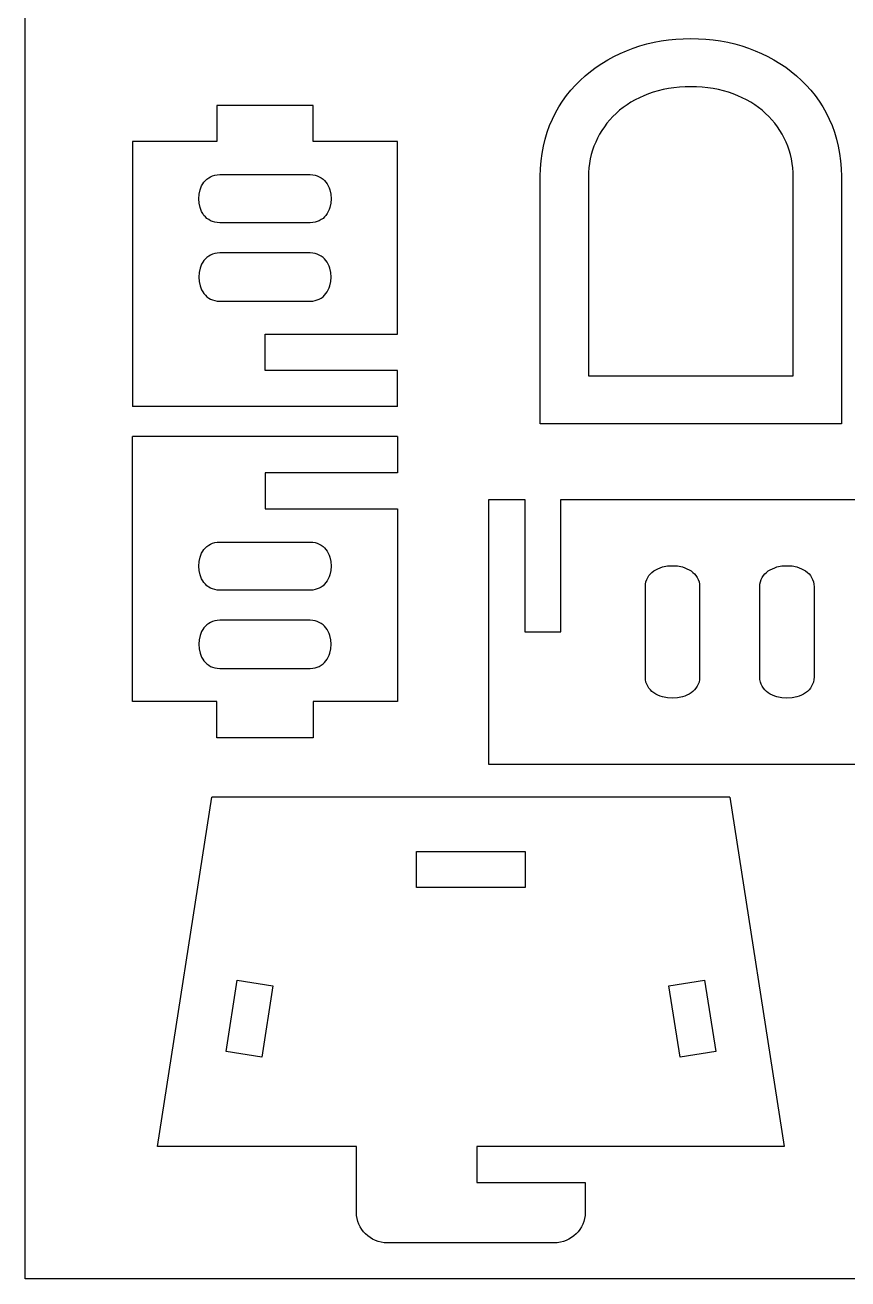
# Model space of a CAD drawing. Extents: x -7719 to 7719, y -4868 to 4868.
# Drawn here: x 2671 to 3492, y -4868 to -3617 of the extents above; entities that cross this region are included whole.
import ezdxf

# ---------------------------------------------------------------- set-up
doc = ezdxf.new("R2010")
doc.units = 0
doc.header["$MEASUREMENT"] = 0
doc.layers.get('0').update_dxf_attribs({"linetype": 'CONTINUOUS'})

msp = doc.modelspace()

# ---------------------------------------------------------------- linework, layer by layer
for p, q in [((2670.9, -4868), (2670.9, -1742.9)), ((3271, -3642.3), (3277.7, -3639.8)), ((3277.7, -3639.8), (3284.4, -3637.5)), ((3284.4, -3637.5), (3291.3, -3635.6)), ((3291.3, -3635.6), (3298.4, -3633.9)), ((3298.4, -3633.9), (3305.5, -3632.6)), ((3305.5, -3632.6), (3312.8, -3631.5)), ((3312.8, -3631.5), (3320.2, -3630.7)), ((3320.2, -3630.7), (3327.6, -3630.3)), ((3327.6, -3630.3), (3335.2, -3630.1)), ((3335.2, -3630.1), (3342.7, -3630.3)), ((3342.7, -3630.3), (3350.1, -3630.7)), ((3350.1, -3630.7), (3357.5, -3631.5)), ((3357.5, -3631.5), (3364.8, -3632.6)), ((3364.8, -3632.6), (3371.9, -3633.9)), ((3371.9, -3633.9), (3379, -3635.6)), ((3379, -3635.6), (3385.9, -3637.5)), ((3385.9, -3637.5), (3392.7, -3639.8)), ((3392.7, -3639.8), (3399.3, -3642.3)), ((3246.3, -3655), (3252.2, -3651.4)), ((3252.2, -3651.4), (3258.3, -3648.1)), ((3258.3, -3648.1), (3264.6, -3645)), ((3264.6, -3645), (3271, -3642.3)), ((3399.3, -3642.3), (3405.7, -3645)), ((3405.7, -3645), (3412, -3648.1)), ((3412, -3648.1), (3418.1, -3651.4)), ((3418.1, -3651.4), (3424.1, -3655)), ((3229.8, -3667.3), (3235.1, -3662.9)), ((3235.1, -3662.9), (3240.6, -3658.8)), ((3240.6, -3658.8), (3246.3, -3655)), ((3424.1, -3655), (3429.8, -3658.8)), ((3429.8, -3658.8), (3435.3, -3662.9)), ((3435.3, -3662.9), (3440.5, -3667.3)), ((3215.5, -3681.8), (3220, -3676.7)), ((3220, -3676.7), (3224.8, -3671.9)), ((3224.8, -3671.9), (3229.8, -3667.3)), ((3323.7, -3678.7), (3318.2, -3679.2)), ((3329.4, -3678.3), (3323.7, -3678.7)), ((3335.2, -3678.2), (3329.4, -3678.3)), ((3340.9, -3678.3), (3335.2, -3678.2)), ((3346.6, -3678.7), (3340.9, -3678.3)), ((3352.1, -3679.2), (3346.6, -3678.7)), ((3440.5, -3667.3), (3445.6, -3671.9)), ((3445.6, -3671.9), (3450.3, -3676.7)), ((3450.3, -3676.7), (3454.9, -3681.8)), ((3207.2, -3692.7), (3211.2, -3687.1)), ((3211.2, -3687.1), (3215.5, -3681.8)), ((3283.8, -3689.2), (3279.5, -3691.4)), ((3288.2, -3687.2), (3283.8, -3689.2)), ((3292.9, -3685.3), (3288.2, -3687.2)), ((3297.6, -3683.7), (3292.9, -3685.3)), ((3302.5, -3682.3), (3297.6, -3683.7)), ((3307.6, -3681.1), (3302.5, -3682.3)), ((3312.8, -3680), (3307.6, -3681.1)), ((3318.2, -3679.2), (3312.8, -3680)), ((3357.5, -3680), (3352.1, -3679.2)), ((3362.7, -3681.1), (3357.5, -3680)), ((3367.8, -3682.3), (3362.7, -3681.1)), ((3372.7, -3683.7), (3367.8, -3682.3)), ((3377.5, -3685.3), (3372.7, -3683.7)), ((3382.1, -3687.2), (3377.5, -3685.3)), ((3386.5, -3689.2), (3382.1, -3687.2)), ((3390.8, -3691.4), (3386.5, -3689.2)), ((3454.9, -3681.8), (3459.1, -3687.1)), ((3459.1, -3687.1), (3463.1, -3692.7)), ((2958.3, -3696.9), (2862.2, -3696.9)), ((2862.2, -3696.9), (2862.2, -3733)), ((2958.3, -3733), (2958.3, -3696.9)), ((3200.1, -3704.4), (3203.5, -3698.4)), ((3203.5, -3698.4), (3207.2, -3692.7)), ((3264.1, -3701.8), (3260.7, -3704.8)), ((3267.7, -3698.9), (3264.1, -3701.8)), ((3271.5, -3696.2), (3267.7, -3698.9)), ((3275.4, -3693.7), (3271.5, -3696.2)), ((3279.5, -3691.4), (3275.4, -3693.7)), ((3394.9, -3693.7), (3390.8, -3691.4)), ((3398.9, -3696.2), (3394.9, -3693.7)), ((3402.6, -3698.9), (3398.9, -3696.2)), ((3406.2, -3701.8), (3402.6, -3698.9)), ((3409.6, -3704.8), (3406.2, -3701.8)), ((3463.1, -3692.7), (3466.8, -3698.4)), ((3466.8, -3698.4), (3470.2, -3704.4)), ((3194.3, -3717.1), (3197.1, -3710.7)), ((3197.1, -3710.7), (3200.1, -3704.4)), ((3251.5, -3714.6), (3248.9, -3718.2)), ((3254.4, -3711.2), (3251.5, -3714.6)), ((3257.4, -3707.9), (3254.4, -3711.2)), ((3260.7, -3704.8), (3257.4, -3707.9)), ((3412.9, -3707.9), (3409.6, -3704.8)), ((3415.9, -3711.2), (3412.9, -3707.9)), ((3418.8, -3714.6), (3415.9, -3711.2)), ((3421.5, -3718.2), (3418.8, -3714.6)), ((3470.2, -3704.4), (3473.3, -3710.7)), ((3473.3, -3710.7), (3476, -3717.1)), ((3189.8, -3730.6), (3191.9, -3723.7)), ((3191.9, -3723.7), (3194.3, -3717.1)), ((3244.1, -3725.6), (3242, -3729.5)), ((3246.4, -3721.8), (3244.1, -3725.6)), ((3248.9, -3718.2), (3246.4, -3721.8)), ((3423.9, -3721.8), (3421.5, -3718.2)), ((3426.2, -3725.6), (3423.9, -3721.8)), ((3428.3, -3729.5), (3426.2, -3725.6)), ((3476, -3717.1), (3478.4, -3723.7)), ((3478.4, -3723.7), (3480.5, -3730.6)), ((2862.2, -3733), (2778.1, -3733)), ((2778.1, -3733), (2778.1, -3997.4)), ((3042.5, -3733), (2958.3, -3733)), ((3042.5, -3925.3), (3042.5, -3733)), ((3186.7, -3744.8), (3188.1, -3737.6)), ((3188.1, -3737.6), (3189.8, -3730.6)), ((3238.5, -3737.5), (3237.1, -3741.7)), ((3240.2, -3733.5), (3238.5, -3737.5)), ((3242, -3729.5), (3240.2, -3733.5)), ((3430.1, -3733.5), (3428.3, -3729.5)), ((3431.8, -3737.5), (3430.1, -3733.5)), ((3433.2, -3741.7), (3431.8, -3737.5)), ((3480.5, -3730.6), (3482.2, -3737.6)), ((3482.2, -3737.6), (3483.6, -3744.8)), ((3185.1, -3759.9), (3185.7, -3752.3)), ((3185.7, -3752.3), (3186.7, -3744.8)), ((3234.8, -3750.3), (3234, -3754.7)), ((3235.8, -3746), (3234.8, -3750.3)), ((3237.1, -3741.7), (3235.8, -3746)), ((3434.5, -3746), (3433.2, -3741.7)), ((3435.5, -3750.3), (3434.5, -3746)), ((3436.3, -3754.7), (3435.5, -3750.3)), ((3483.6, -3744.8), (3484.6, -3752.3)), ((3484.6, -3752.3), (3485.2, -3759.9)), ((2860.3, -3766.5), (2862.6, -3766.1)), ((2862.6, -3766.1), (2865.2, -3766)), ((2865.2, -3766), (2955.3, -3766)), ((2955.3, -3766), (2957.9, -3766.1)), ((2957.9, -3766.1), (2960.3, -3766.5)), ((3184.9, -3767.7), (3185.1, -3759.9)), ((3233.1, -3763.7), (3233, -3768.3)), ((3233.5, -3759.2), (3233.1, -3763.7)), ((3234, -3754.7), (3233.5, -3759.2)), ((3436.9, -3759.2), (3436.3, -3754.7)), ((3437.2, -3763.7), (3436.9, -3759.2)), ((3437.3, -3768.3), (3437.2, -3763.7)), ((3485.2, -3759.9), (3485.4, -3767.7)), ((2846.2, -3779.1), (2847.1, -3777.2)), ((2847.1, -3777.2), (2848.2, -3775.3)), ((2848.2, -3775.3), (2849.4, -3773.5)), ((2849.4, -3773.5), (2850.8, -3771.9)), ((2850.8, -3771.9), (2852.4, -3770.4)), ((2852.4, -3770.4), (2854.1, -3769.2)), ((2854.1, -3769.2), (2856, -3768.1)), ((2856, -3768.1), (2858, -3767.2)), ((2858, -3767.2), (2860.3, -3766.5)), ((2960.3, -3766.5), (2962.5, -3767.2)), ((2962.5, -3767.2), (2964.5, -3768.1)), ((2964.5, -3768.1), (2966.4, -3769.2)), ((2966.4, -3769.2), (2968.2, -3770.4)), ((2968.2, -3770.4), (2969.7, -3771.9)), ((2969.7, -3771.9), (2971.1, -3773.5)), ((2971.1, -3773.5), (2972.4, -3775.3)), ((2972.4, -3775.3), (2973.4, -3777.2)), ((2973.4, -3777.2), (2974.3, -3779.1)), ((3184.9, -4014.7), (3184.9, -3767.7)), ((3233, -3768.3), (3233, -3966.7)), ((3437.3, -3966.7), (3437.3, -3768.3)), ((3485.4, -3767.7), (3485.4, -4014.7)), ((2844.2, -3790), (2844.5, -3785.6)), ((2844.5, -3794.5), (2844.2, -3790)), ((2844.5, -3785.6), (2845.5, -3781.2)), ((2845.5, -3781.2), (2846.2, -3779.1)), ((2974.3, -3779.1), (2975.1, -3781.2)), ((2975.1, -3781.2), (2976, -3785.6)), ((2976, -3785.6), (2976.4, -3790)), ((2976.4, -3790), (2976, -3794.5)), ((2845.5, -3798.9), (2844.5, -3794.5)), ((2846.2, -3800.9), (2845.5, -3798.9)), ((2847.1, -3802.9), (2846.2, -3800.9)), ((2848.2, -3804.8), (2847.1, -3802.9)), ((2973.4, -3802.9), (2972.4, -3804.8)), ((2974.3, -3800.9), (2973.4, -3802.9)), ((2975.1, -3798.9), (2974.3, -3800.9)), ((2976, -3794.5), (2975.1, -3798.9)), ((2849.4, -3806.6), (2848.2, -3804.8)), ((2850.8, -3808.2), (2849.4, -3806.6)), ((2852.4, -3809.6), (2850.8, -3808.2)), ((2854.1, -3810.9), (2852.4, -3809.6)), ((2856, -3812), (2854.1, -3810.9)), ((2858, -3812.9), (2856, -3812)), ((2860.3, -3813.5), (2858, -3812.9)), ((2862.6, -3813.9), (2860.3, -3813.5)), ((2865.2, -3814.1), (2862.6, -3813.9)), ((2955.3, -3814.1), (2865.2, -3814.1)), ((2957.9, -3813.9), (2955.3, -3814.1)), ((2960.3, -3813.5), (2957.9, -3813.9)), ((2962.5, -3812.9), (2960.3, -3813.5)), ((2964.5, -3812), (2962.5, -3812.9)), ((2966.4, -3810.9), (2964.5, -3812)), ((2968.2, -3809.6), (2966.4, -3810.9)), ((2969.7, -3808.2), (2968.2, -3809.6)), ((2971.1, -3806.6), (2969.7, -3808.2)), ((2972.4, -3804.8), (2971.1, -3806.6)), ((2848.2, -3853.4), (2847.1, -3855.3)), ((2849.4, -3851.6), (2848.2, -3853.4)), ((2850.8, -3850), (2849.4, -3851.6)), ((2852.4, -3848.6), (2850.8, -3850)), ((2854.1, -3847.3), (2852.4, -3848.6)), ((2856, -3846.2), (2854.1, -3847.3)), ((2858, -3845.3), (2856, -3846.2)), ((2860.3, -3844.7), (2858, -3845.3)), ((2862.6, -3844.3), (2860.3, -3844.7)), ((2865.2, -3844.1), (2862.6, -3844.3)), ((2955.3, -3844.1), (2865.2, -3844.1)), ((2957.9, -3844.3), (2955.3, -3844.1)), ((2960.3, -3844.7), (2957.9, -3844.3)), ((2962.5, -3845.3), (2960.3, -3844.7)), ((2964.5, -3846.2), (2962.5, -3845.3)), ((2966.4, -3847.3), (2964.5, -3846.2)), ((2968.2, -3848.6), (2966.4, -3847.3)), ((2969.7, -3850), (2968.2, -3848.6)), ((2971.1, -3851.6), (2969.7, -3850)), ((2972.4, -3853.4), (2971.1, -3851.6)), ((2973.4, -3855.3), (2972.4, -3853.4)), ((2844.5, -3863.7), (2844.2, -3868.2)), ((2845.5, -3859.3), (2844.5, -3863.7)), ((2846.2, -3857.3), (2845.5, -3859.3)), ((2847.1, -3855.3), (2846.2, -3857.3)), ((2974.3, -3857.3), (2973.4, -3855.3)), ((2975.1, -3859.3), (2974.3, -3857.3)), ((2976, -3863.7), (2975.1, -3859.3)), ((2976.4, -3868.2), (2976, -3863.7)), ((2844.2, -3868.2), (2844.5, -3872.7)), ((2844.5, -3872.7), (2845.5, -3877)), ((2845.5, -3877), (2846.2, -3879.1)), ((2974.3, -3879.1), (2975.1, -3877)), ((2975.1, -3877), (2976, -3872.7)), ((2976, -3872.7), (2976.4, -3868.2)), ((2846.2, -3879.1), (2847.1, -3881.1)), ((2847.1, -3881.1), (2848.2, -3882.9)), ((2848.2, -3882.9), (2849.4, -3884.7)), ((2849.4, -3884.7), (2850.8, -3886.3)), ((2850.8, -3886.3), (2852.4, -3887.8)), ((2852.4, -3887.8), (2854.1, -3889.1)), ((2854.1, -3889.1), (2856, -3890.1)), ((2856, -3890.1), (2858, -3891)), ((2858, -3891), (2860.3, -3891.7)), ((2960.3, -3891.7), (2962.5, -3891)), ((2962.5, -3891), (2964.5, -3890.1)), ((2964.5, -3890.1), (2966.4, -3889.1)), ((2966.4, -3889.1), (2968.2, -3887.8)), ((2968.2, -3887.8), (2969.7, -3886.3)), ((2969.7, -3886.3), (2971.1, -3884.7)), ((2971.1, -3884.7), (2972.4, -3882.9)), ((2972.4, -3882.9), (2973.4, -3881.1)), ((2973.4, -3881.1), (2974.3, -3879.1)), ((2860.3, -3891.7), (2862.6, -3892.1)), ((2862.6, -3892.1), (2865.2, -3892.2)), ((2865.2, -3892.2), (2955.3, -3892.2)), ((2955.3, -3892.2), (2957.9, -3892.1)), ((2957.9, -3892.1), (2960.3, -3891.7)), ((2910.3, -3961.3), (2910.3, -3925.3)), ((2910.3, -3925.3), (3042.5, -3925.3)), ((3042.5, -3961.3), (2910.3, -3961.3)), ((3042.5, -3997.4), (3042.5, -3961.3)), ((3233, -3966.7), (3437.3, -3966.7)), ((3042.5, -3997.4), (2778.1, -3997.4)), ((3485.4, -4014.7), (3184.9, -4014.7)), ((3042.5, -4027.4), (2778.1, -4027.4)), ((2778.1, -4291.8), (2778.1, -4027.4)), ((3042.5, -4027.4), (3042.5, -4063.4)), ((2910.3, -4063.4), (2910.3, -4099.5)), ((3042.5, -4063.4), (2910.3, -4063.4)), ((3133.5, -4090.1), (3169.6, -4090.1)), ((3133.5, -4354.5), (3133.5, -4090.1)), ((3169.6, -4090.1), (3169.6, -4222.3)), ((3205.6, -4222.3), (3205.6, -4090.1)), ((3205.6, -4090.1), (3998.9, -4090.1)), ((2910.3, -4099.5), (3042.5, -4099.5)), ((3042.5, -4099.5), (3042.5, -4291.8)), ((2848.2, -4141.8), (2849.4, -4140.1)), ((2849.4, -4140.1), (2850.8, -4138.5)), ((2850.8, -4138.5), (2852.4, -4137)), ((2852.4, -4137), (2854.1, -4135.7)), ((2854.1, -4135.7), (2856, -4134.6)), ((2856, -4134.6), (2858, -4133.7)), ((2858, -4133.7), (2860.3, -4133.1)), ((2860.3, -4133.1), (2862.6, -4132.7)), ((2862.6, -4132.7), (2865.2, -4132.6)), ((2865.2, -4132.6), (2955.3, -4132.6)), ((2955.3, -4132.6), (2957.9, -4132.7)), ((2957.9, -4132.7), (2960.3, -4133.1)), ((2960.3, -4133.1), (2962.5, -4133.7)), ((2962.5, -4133.7), (2964.5, -4134.6)), ((2964.5, -4134.6), (2966.4, -4135.7)), ((2966.4, -4135.7), (2968.2, -4137)), ((2968.2, -4137), (2969.7, -4138.5)), ((2969.7, -4138.5), (2971.1, -4140.1)), ((2971.1, -4140.1), (2972.4, -4141.8)), ((2844.2, -4156.6), (2844.5, -4152.1)), ((2844.5, -4152.1), (2845.5, -4147.8)), ((2845.5, -4147.8), (2846.2, -4145.7)), ((2846.2, -4145.7), (2847.1, -4143.7)), ((2847.1, -4143.7), (2848.2, -4141.8)), ((2972.4, -4141.8), (2973.4, -4143.7)), ((2973.4, -4143.7), (2974.3, -4145.7)), ((2974.3, -4145.7), (2975.1, -4147.8)), ((2975.1, -4147.8), (2976, -4152.1)), ((2976, -4152.1), (2976.4, -4156.6)), ((2844.5, -4161.1), (2844.2, -4156.6)), ((2845.5, -4165.4), (2844.5, -4161.1)), ((2846.2, -4167.5), (2845.5, -4165.4)), ((2975.1, -4165.4), (2974.3, -4167.5)), ((2976, -4161.1), (2975.1, -4165.4)), ((2976.4, -4156.6), (2976, -4161.1)), ((3292.1, -4168), (3293.3, -4166.1)), ((3293.3, -4166.1), (3294.8, -4164.4)), ((3294.8, -4164.4), (3296.4, -4162.9)), ((3296.4, -4162.9), (3298.2, -4161.5)), ((3298.2, -4161.5), (3300.2, -4160.2)), ((3300.2, -4160.2), (3302.3, -4159.2)), ((3302.3, -4159.2), (3304.6, -4158.3)), ((3304.6, -4158.3), (3306.9, -4157.5)), ((3306.9, -4157.5), (3311.8, -4156.5)), ((3311.8, -4156.5), (3316.8, -4156.2)), ((3316.8, -4156.2), (3321.9, -4156.5)), ((3321.9, -4156.5), (3326.8, -4157.5)), ((3326.8, -4157.5), (3329.1, -4158.3)), ((3329.1, -4158.3), (3331.3, -4159.2)), ((3331.3, -4159.2), (3333.4, -4160.2)), ((3333.4, -4160.2), (3335.4, -4161.5)), ((3335.4, -4161.5), (3337.2, -4162.9)), ((3337.2, -4162.9), (3338.9, -4164.4)), ((3338.9, -4164.4), (3340.3, -4166.1)), ((3340.3, -4166.1), (3341.5, -4168)), ((3406.3, -4168), (3407.5, -4166.1)), ((3407.5, -4166.1), (3409, -4164.4)), ((3409, -4164.4), (3410.6, -4162.9)), ((3410.6, -4162.9), (3412.4, -4161.5)), ((3412.4, -4161.5), (3414.4, -4160.2)), ((3414.4, -4160.2), (3416.5, -4159.2)), ((3416.5, -4159.2), (3418.8, -4158.3)), ((3418.8, -4158.3), (3421.1, -4157.5)), ((3421.1, -4157.5), (3426, -4156.5)), ((3426, -4156.5), (3431, -4156.2)), ((3431, -4156.2), (3436.1, -4156.5)), ((3436.1, -4156.5), (3440.9, -4157.5)), ((3440.9, -4157.5), (3443.3, -4158.3)), ((3443.3, -4158.3), (3445.5, -4159.2)), ((3445.5, -4159.2), (3447.6, -4160.2)), ((3447.6, -4160.2), (3449.6, -4161.5)), ((3449.6, -4161.5), (3451.4, -4162.9)), ((3451.4, -4162.9), (3453.1, -4164.4)), ((3453.1, -4164.4), (3454.5, -4166.1)), ((3454.5, -4166.1), (3455.7, -4168)), ((2847.1, -4169.5), (2846.2, -4167.5)), ((2848.2, -4171.4), (2847.1, -4169.5)), ((2849.4, -4173.1), (2848.2, -4171.4)), ((2850.8, -4174.7), (2849.4, -4173.1)), ((2852.4, -4176.2), (2850.8, -4174.7)), ((2854.1, -4177.5), (2852.4, -4176.2)), ((2856, -4178.6), (2854.1, -4177.5)), ((2858, -4179.4), (2856, -4178.6)), ((2964.5, -4178.6), (2962.5, -4179.4)), ((2966.4, -4177.5), (2964.5, -4178.6)), ((2968.2, -4176.2), (2966.4, -4177.5)), ((2969.7, -4174.7), (2968.2, -4176.2)), ((2971.1, -4173.1), (2969.7, -4174.7)), ((2972.4, -4171.4), (2971.1, -4173.1)), ((2973.4, -4169.5), (2972.4, -4171.4)), ((2974.3, -4167.5), (2973.4, -4169.5)), ((3289.8, -4177.2), (3289.9, -4174.7)), ((3289.8, -4267.4), (3289.8, -4177.2)), ((3289.9, -4174.7), (3290.4, -4172.3)), ((3290.4, -4172.3), (3291.1, -4170.1)), ((3291.1, -4170.1), (3292.1, -4168)), ((3341.5, -4168), (3342.5, -4170.1)), ((3342.5, -4170.1), (3343.3, -4172.3)), ((3343.3, -4172.3), (3343.7, -4174.7)), ((3343.7, -4174.7), (3343.9, -4177.2)), ((3343.9, -4177.2), (3343.9, -4267.4)), ((3404, -4177.2), (3404.1, -4174.7)), ((3404, -4267.4), (3404, -4177.2)), ((3404.1, -4174.7), (3404.6, -4172.3)), ((3404.6, -4172.3), (3405.3, -4170.1)), ((3405.3, -4170.1), (3406.3, -4168)), ((3455.7, -4168), (3456.7, -4170.1)), ((3456.7, -4170.1), (3457.5, -4172.3)), ((3457.5, -4172.3), (3457.9, -4174.7)), ((3457.9, -4174.7), (3458.1, -4177.2)), ((3458.1, -4177.2), (3458.1, -4267.4)), ((2860.3, -4180.1), (2858, -4179.4)), ((2862.6, -4180.5), (2860.3, -4180.1)), ((2865.2, -4180.6), (2862.6, -4180.5)), ((2955.3, -4180.6), (2865.2, -4180.6)), ((2957.9, -4180.5), (2955.3, -4180.6)), ((2960.3, -4180.1), (2957.9, -4180.5)), ((2962.5, -4179.4), (2960.3, -4180.1)), ((2850.8, -4216.6), (2849.4, -4218.2)), ((2852.4, -4215.1), (2850.8, -4216.6)), ((2854.1, -4213.8), (2852.4, -4215.1)), ((2856, -4212.8), (2854.1, -4213.8)), ((2858, -4211.9), (2856, -4212.8)), ((2860.3, -4211.2), (2858, -4211.9)), ((2862.6, -4210.8), (2860.3, -4211.2)), ((2865.2, -4210.7), (2862.6, -4210.8)), ((2955.3, -4210.7), (2865.2, -4210.7)), ((2957.9, -4210.8), (2955.3, -4210.7)), ((2960.3, -4211.2), (2957.9, -4210.8)), ((2962.5, -4211.9), (2960.3, -4211.2)), ((2964.5, -4212.8), (2962.5, -4211.9)), ((2966.4, -4213.8), (2964.5, -4212.8)), ((2968.2, -4215.1), (2966.4, -4213.8)), ((2969.7, -4216.6), (2968.2, -4215.1)), ((2971.1, -4218.2), (2969.7, -4216.6)), ((2845.5, -4225.9), (2844.5, -4230.2)), ((2846.2, -4223.8), (2845.5, -4225.9)), ((2847.1, -4221.8), (2846.2, -4223.8)), ((2848.2, -4220), (2847.1, -4221.8)), ((2849.4, -4218.2), (2848.2, -4220)), ((2972.4, -4220), (2971.1, -4218.2)), ((2973.4, -4221.8), (2972.4, -4220)), ((2974.3, -4223.8), (2973.4, -4221.8)), ((2975.1, -4225.9), (2974.3, -4223.8)), ((2976, -4230.2), (2975.1, -4225.9)), ((3169.6, -4222.3), (3205.6, -4222.3)), ((2844.5, -4230.2), (2844.2, -4234.7)), ((2844.2, -4234.7), (2844.5, -4239.2)), ((2844.5, -4239.2), (2845.5, -4243.6)), ((2975.1, -4243.6), (2976, -4239.2)), ((2976.4, -4234.7), (2976, -4230.2)), ((2976, -4239.2), (2976.4, -4234.7)), ((2845.5, -4243.6), (2846.2, -4245.6)), ((2846.2, -4245.6), (2847.1, -4247.6)), ((2847.1, -4247.6), (2848.2, -4249.5)), ((2848.2, -4249.5), (2849.4, -4251.3)), ((2849.4, -4251.3), (2850.8, -4252.9)), ((2850.8, -4252.9), (2852.4, -4254.3)), ((2968.2, -4254.3), (2969.7, -4252.9)), ((2969.7, -4252.9), (2971.1, -4251.3)), ((2971.1, -4251.3), (2972.4, -4249.5)), ((2972.4, -4249.5), (2973.4, -4247.6)), ((2973.4, -4247.6), (2974.3, -4245.6)), ((2974.3, -4245.6), (2975.1, -4243.6)), ((2852.4, -4254.3), (2854.1, -4255.6)), ((2854.1, -4255.6), (2856, -4256.7)), ((2856, -4256.7), (2858, -4257.6)), ((2858, -4257.6), (2860.3, -4258.2)), ((2860.3, -4258.2), (2862.6, -4258.6)), ((2862.6, -4258.6), (2865.2, -4258.8)), ((2865.2, -4258.8), (2955.3, -4258.8)), ((2955.3, -4258.8), (2957.9, -4258.6)), ((2957.9, -4258.6), (2960.3, -4258.2)), ((2960.3, -4258.2), (2962.5, -4257.6)), ((2962.5, -4257.6), (2964.5, -4256.7)), ((2964.5, -4256.7), (2966.4, -4255.6)), ((2966.4, -4255.6), (2968.2, -4254.3)), ((3289.9, -4269.9), (3289.8, -4267.4)), ((3290.4, -4272.3), (3289.9, -4269.9)), ((3291.1, -4274.5), (3290.4, -4272.3)), ((3292.1, -4276.6), (3291.1, -4274.5)), ((3293.3, -4278.5), (3292.1, -4276.6)), ((3294.8, -4280.2), (3293.3, -4278.5)), ((3340.3, -4278.5), (3338.9, -4280.2)), ((3341.5, -4276.6), (3340.3, -4278.5)), ((3342.5, -4274.5), (3341.5, -4276.6)), ((3343.3, -4272.3), (3342.5, -4274.5)), ((3343.7, -4269.9), (3343.3, -4272.3)), ((3343.9, -4267.4), (3343.7, -4269.9)), ((3404.1, -4269.9), (3404, -4267.4)), ((3404.6, -4272.3), (3404.1, -4269.9)), ((3405.3, -4274.5), (3404.6, -4272.3)), ((3406.3, -4276.6), (3405.3, -4274.5)), ((3407.5, -4278.5), (3406.3, -4276.6)), ((3409, -4280.2), (3407.5, -4278.5)), ((3454.5, -4278.5), (3453.1, -4280.2)), ((3455.7, -4276.6), (3454.5, -4278.5)), ((3456.7, -4274.5), (3455.7, -4276.6)), ((3457.5, -4272.3), (3456.7, -4274.5)), ((3457.9, -4269.9), (3457.5, -4272.3)), ((3458.1, -4267.4), (3457.9, -4269.9)), ((3296.4, -4281.8), (3294.8, -4280.2)), ((3298.2, -4283.2), (3296.4, -4281.8)), ((3300.2, -4284.4), (3298.2, -4283.2)), ((3302.3, -4285.5), (3300.2, -4284.4)), ((3304.6, -4286.4), (3302.3, -4285.5)), ((3306.9, -4287.1), (3304.6, -4286.4)), ((3311.8, -4288.1), (3306.9, -4287.1)), ((3316.8, -4288.4), (3311.8, -4288.1)), ((3321.9, -4288.1), (3316.8, -4288.4)), ((3326.8, -4287.1), (3321.9, -4288.1)), ((3329.1, -4286.4), (3326.8, -4287.1)), ((3331.3, -4285.5), (3329.1, -4286.4)), ((3333.4, -4284.4), (3331.3, -4285.5)), ((3335.4, -4283.2), (3333.4, -4284.4)), ((3337.2, -4281.8), (3335.4, -4283.2)), ((3338.9, -4280.2), (3337.2, -4281.8)), ((3410.6, -4281.8), (3409, -4280.2)), ((3412.4, -4283.2), (3410.6, -4281.8)), ((3414.4, -4284.4), (3412.4, -4283.2)), ((3416.5, -4285.5), (3414.4, -4284.4)), ((3418.8, -4286.4), (3416.5, -4285.5)), ((3421.1, -4287.1), (3418.8, -4286.4)), ((3426, -4288.1), (3421.1, -4287.1)), ((3431, -4288.4), (3426, -4288.1)), ((3436.1, -4288.1), (3431, -4288.4)), ((3440.9, -4287.1), (3436.1, -4288.1)), ((3443.3, -4286.4), (3440.9, -4287.1)), ((3445.5, -4285.5), (3443.3, -4286.4)), ((3447.6, -4284.4), (3445.5, -4285.5)), ((3449.6, -4283.2), (3447.6, -4284.4)), ((3451.4, -4281.8), (3449.6, -4283.2)), ((3453.1, -4280.2), (3451.4, -4281.8)), ((2862.2, -4291.8), (2778.1, -4291.8)), ((2862.2, -4327.9), (2862.2, -4291.8)), ((2958.3, -4291.8), (2958.3, -4327.9)), ((3042.5, -4291.8), (2958.3, -4291.8)), ((2958.3, -4327.9), (2862.2, -4327.9)), ((3598.7, -4354.5), (3133.5, -4354.5)), ((2803.2, -4735.8), (2857.3, -4387.2)), ((3374.1, -4387.2), (2857.3, -4387.2)), ((3374.1, -4387.2), (3428.2, -4735.8)), ((3061.6, -4441.3), (3169.8, -4441.3)), ((3061.6, -4477.4), (3061.6, -4441.3)), ((3169.8, -4441.3), (3169.8, -4477.4)), ((3169.8, -4477.4), (3061.6, -4477.4)), ((2871.4, -4641.1), (2882.6, -4569.9)), ((2882.6, -4569.9), (2918.2, -4575.5)), ((2918.2, -4575.5), (2907, -4646.7)), ((3313.1, -4575.5), (3348.7, -4569.9)), ((3324.4, -4646.7), (3313.1, -4575.5)), ((3348.7, -4569.9), (3360, -4641.1)), ((2907, -4646.7), (2871.4, -4641.1)), ((3360, -4641.1), (3324.4, -4646.7)), ((3001.5, -4735.8), (2803.2, -4735.8)), ((3001.5, -4801.7), (3001.5, -4735.8)), ((3428.2, -4735.8), (3121.6, -4735.8)), ((3121.6, -4735.8), (3121.6, -4771.8)), ((3121.6, -4771.8), (3229.8, -4771.8)), ((3229.8, -4771.8), (3229.8, -4801.7)), ((3001.6, -4804.8), (3001.5, -4801.7)), ((3002.1, -4807.8), (3001.6, -4804.8)), ((3229.7, -4804.8), (3229.2, -4807.8)), ((3229.8, -4801.7), (3229.7, -4804.8)), ((3002.9, -4810.7), (3002.1, -4807.8)), ((3003.9, -4813.4), (3002.9, -4810.7)), ((3005.2, -4816.1), (3003.9, -4813.4)), ((3006.8, -4818.6), (3005.2, -4816.1)), ((3226.1, -4816.1), (3224.5, -4818.6)), ((3227.4, -4813.4), (3226.1, -4816.1)), ((3228.4, -4810.7), (3227.4, -4813.4)), ((3229.2, -4807.8), (3228.4, -4810.7)), ((3008.6, -4820.9), (3006.8, -4818.6)), ((3010.6, -4823.1), (3008.6, -4820.9)), ((3012.8, -4825), (3010.6, -4823.1)), ((3015.2, -4826.8), (3012.8, -4825)), ((3017.7, -4828.3), (3015.2, -4826.8)), ((3020.5, -4829.6), (3017.7, -4828.3)), ((3023.3, -4830.6), (3020.5, -4829.6)), ((3210.8, -4829.6), (3208, -4830.6)), ((3213.5, -4828.3), (3210.8, -4829.6)), ((3216.1, -4826.8), (3213.5, -4828.3)), ((3218.5, -4825), (3216.1, -4826.8)), ((3220.7, -4823.1), (3218.5, -4825)), ((3222.7, -4820.9), (3220.7, -4823.1)), ((3224.5, -4818.6), (3222.7, -4820.9)), ((3026.3, -4831.3), (3023.3, -4830.6)), ((3029.3, -4831.8), (3026.3, -4831.3)), ((3032.5, -4831.9), (3029.3, -4831.8)), ((3198.8, -4831.9), (3032.5, -4831.9)), ((3201.9, -4831.8), (3198.8, -4831.9)), ((3205, -4831.3), (3201.9, -4831.8)), ((3208, -4830.6), (3205, -4831.3)), ((7719.2, -4868), (2670.9, -4868))]:
    msp.add_line(p, q)

doc.saveas('drawing.dxf')
